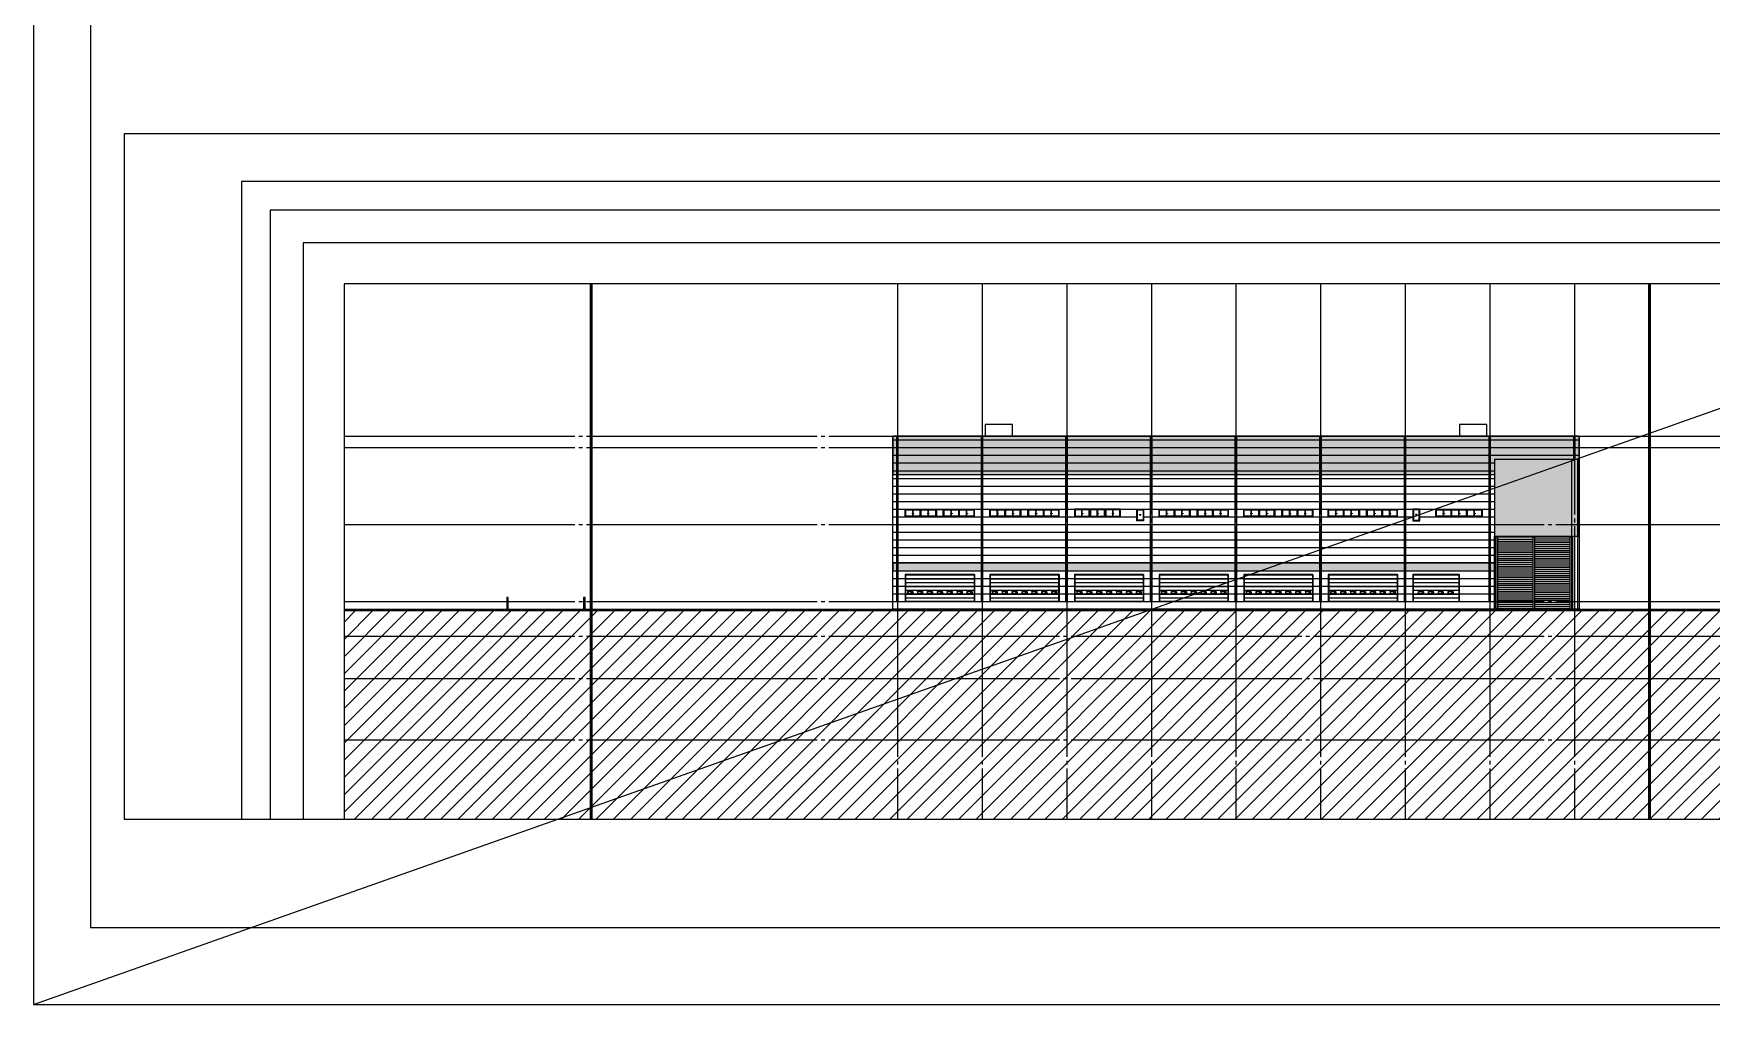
# Model space of a CAD drawing. Extents: x 152195838 to 161849066, y 365159662 to 370318102.
# Drawn here: x 161177066 to 161395176, y 365159662 to 365285900 of the extents above; entities that cross this region are included whole.
import ezdxf
from ezdxf.xclip import XClip

# ---------------------------------------------------------------- set-up
doc = ezdxf.new("R2010")
doc.units = 0
doc.header["$MEASUREMENT"] = 0
for name, pattern in [('CEN', [63, 60, -1, 1, -1]), ('DIVIDEX2', [2.5, 1, -0.5, 0, -0.5, 0, -0.5]), ('HIDDEN', [2, 1, -1]), ('계획(도시계획도로+가감속차로+부지조성)$0$y-Landschaft$0$y-Landschaft_für_Zuschnitt$0$20120914_Verkehrsflächen_Grün$0$20120628_xref - Gammel$1$3_H-GL_F1_U3 - Default$0${ Cable   Tele }', [0])]:
    doc.linetypes.add(name, pattern=pattern)
doc.layers.get('0').update_dxf_attribs({"linetype": 'CONTINUOUS'})
for name, color, linetype in [('4A.TEC CEN', 1, 'CEN'), ('4A.TEC ELE 1', 7, 'CONTINUOUS'), ('4A.TEC ELE 4', 9, 'CONTINUOUS'), ('4A.TEC LAND', 53, 'CONTINUOUS'), ('4A.TEC 벽체 3', 4, 'CONTINUOUS'), ('4WID', 4, 'CONTINUOUS'), ('ELE4', 4, 'CONTINUOUS'), ('HAT', 5, 'CONTINUOUS'), ('main-sec$0$㈜SE&C 해치 1', 250, 'CONTINUOUS'), ('WID', 4, 'CONTINUOUS'), ('㈜SE&C ELE 4', 9, 'CONTINUOUS'), ('㈜SE&C SITE', 1, 'DIVIDEX2'), ('입면', 1, 'CONTINUOUS')]:
    doc.layers.add(name, color=color, linetype=linetype)
doc.layers.add('DEFPOINT', color=135, linetype='CONTINUOUS', plot=False)

# ---------------------------------------------------------------- blocks, each defined once
blk = doc.blocks.new('sd9q7wer')
h = blk.add_hatch(color=256)
h.dxf.hatch_style = 1
edge = h.paths.add_edge_path()
edge.add_line((160280770, 365228563), (160358970, 365228563))
edge.add_line((160358970, 365228563), (160358970, 365220563))
edge.add_line((160358970, 365220563), (160369970, 365220563))
edge.add_line((160369970, 365220563), (160369970, 365232563))
edge.add_line((160369970, 365232563), (160280770, 365232563))
h = blk.add_hatch(color=256)
h.dxf.hatch_style = 1
edge = h.paths.add_edge_path()
edge.add_line((160280770, 365228563), (160358970, 365228563))
edge.add_line((160358970, 365228563), (160358970, 365220563))
edge.add_line((160358970, 365220563), (160369970, 365220563))
edge.add_line((160369970, 365220563), (160369970, 365232563))
edge.add_line((160369970, 365232563), (160280770, 365232563))
at = {"layer": 'HAT', "ltscale": 100}
h = blk.add_hatch(color=253, dxfattribs=at)
h.dxf.hatch_style = 1
h.paths.add_polyline_path([(160280770, 365228563), (160358970, 365228563), (160358970, 365220563), (160369970, 365220563), (160369970, 365233563), (160280770, 365233563)])
at = {"flags": 128}
blk.add_lwpolyline([(160280770, 365228563), (160358970, 365228563), (160358970, 365220563), (160369970, 365220563), (160369970, 365233563), (160280770, 365233563)], close=True, dxfattribs=at)
blk = doc.blocks.new('dwg39C6')
at = {"layer": '㈜SE&C ELE 4', "color": 252, "linetype": '계획(도시계획도로+가감속차로+부지조성)$0$y-Landschaft$0$y-Landschaft_für_Zuschnitt$0$20120914_Verkehrsflächen_Grün$0$20120628_xref - Gammel$1$3_H-GL_F1_U3 - Default$0${ Cable   Tele }', "ltscale": 5}
for p, q in [((0, 22000, -55000), (89200, 22000, -55000)), ((500, 1000, -55000), (500, 22500, -55000)), ((700, 1000, -55000), (700, 22500, -55000)), ((11500, 1000, -55000), (11500, 22500, -55000)), ((11700, 1000, -55000), (11700, 22500, -55000)), ((22500, 1000, -55000), (22500, 22500, -55000)), ((22700, 1000, -55000), (22700, 22500, -55000)), ((33500, 1000, -55000), (33500, 22500, -55000)), ((33700, 1000, -55000), (33700, 22500, -55000)), ((44500, 1000, -55000), (44500, 22500, -55000)), ((44700, 1000, -55000), (44700, 22500, -55000)), ((55500, 1000, -55000), (55500, 22500, -55000)), ((55700, 1000, -55000), (55700, 22500, -55000)), ((66500, 1000, -55000), (66500, 22500, -55000)), ((66700, 1000, -55000), (66700, 22500, -55000)), ((77500, 1000, -55000), (77500, 22500, -55000)), ((77700, 1000, -55000), (77700, 22500, -55000)), ((88500, 19500, -55000), (88500, 22500, -55000)), ((88700, 19500, -55000), (88700, 22500, -55000)), ((0, 21000, -55000), (89200, 21000, -55000)), ((0, 20000, -55000), (89200, 20000, -55000)), ((0, 19000, -55000), (78200, 19000, -55000)), ((0, 18000, -55000), (78200, 18000, -55000)), ((0, 17000, -55000), (78200, 17000, -55000)), ((0, 16000, -55000), (78200, 16000, -55000)), ((0, 15000, -55000), (78200, 15000, -55000)), ((0, 14000, -55000), (78200, 14000, -55000)), ((0, 13000, -55000), (78200, 13000, -55000)), ((0, 12000, -55000), (78200, 12000, -55000)), ((0, 11000, -55000), (78200, 11000, -55000)), ((0, 10000, -55000), (78200, 10000, -55000)), ((0, 9000, -55000), (78200, 9000, -55000)), ((0, 8000, -55000), (78200, 8000, -55000)), ((0, 7000, -55000), (78200, 7000, -55000)), ((0, 6000, -55000), (78200, 6000, -55000)), ((0, 5000, -55000), (78200, 5000, -55000)), ((0, 4000, -55000), (78200, 4000, -55000)), ((0, 3000, -55000), (78200, 3000, -55000)), ((0, 2000, -55000), (78200, 2000, -55000)), ((0, 1000, -55000), (78200, 1000, -55000)), ((0, 0, -55000), (78200, 0, -55000))]:
    blk.add_line(p, q, dxfattribs=at)
blk = doc.blocks.new('zw$44AB')
at = {"layer": 'DEFPOINT'}
for points in [[(194981, 0), (0, 0), (0, -66825), (194981, -66825)], [(11458, -66825), (194981, -66825), (194981, -4637), (11458, -4637)], [(14258, -66825), (194981, -66825), (194981, -7437), (14258, -7437)], [(17458, -66825), (194981, -66825), (194981, -10637), (17458, -10637)], [(21458, -66825), (194981, -66825), (194981, -14637), (21458, -14637)]]:
    blk.add_lwpolyline(points, close=True, dxfattribs=at)
blk = doc.blocks.new('zw$9E54')
at = {"color": 253}
for p, q in [((500, 9750), (5100, 9750)), ((500, 9500), (5100, 9500)), ((500, 9250), (5100, 9250)), ((500, 9000), (5100, 9000)), ((500, 8750), (5100, 8750)), ((9900, 9750), (5300, 9750)), ((9900, 9500), (5300, 9500)), ((9900, 9250), (5300, 9250)), ((9900, 9000), (5300, 9000)), ((9900, 8750), (5300, 8750)), ((500, 8500), (5100, 8500)), ((500, 8250), (5100, 8250)), ((500, 8000), (5100, 8000)), ((500, 7750), (5100, 7750)), ((500, 7500), (5100, 7500)), ((500, 7250), (5100, 7250)), ((500, 7000), (5100, 7000)), ((9900, 8500), (5300, 8500)), ((9900, 8250), (5300, 8250)), ((9900, 8000), (5300, 8000)), ((9900, 7750), (5300, 7750)), ((9900, 7500), (5300, 7500)), ((9900, 7250), (5300, 7250)), ((9900, 7000), (5300, 7000))]:
    blk.add_line(p, q, dxfattribs=at)
at = {"color": 252}
for p, q in [((500, 6750), (5100, 6750)), ((9900, 6750), (5300, 6750)), ((500, 6500), (5100, 6500)), ((500, 6250), (5100, 6250)), ((500, 6000), (5100, 6000)), ((500, 5750), (5100, 5750)), ((500, 5500), (5100, 5500)), ((500, 5250), (5100, 5250)), ((500, 5000), (5100, 5000)), ((9900, 6500), (5300, 6500)), ((9900, 6250), (5300, 6250)), ((9900, 6000), (5300, 6000)), ((9900, 5750), (5300, 5750)), ((9900, 5500), (5300, 5500)), ((9900, 5250), (5300, 5250)), ((9900, 5000), (5300, 5000))]:
    blk.add_line(p, q, dxfattribs=at)
at = {"color": 251}
for p, q in [((500, 4750), (5100, 4750)), ((500, 4500), (5100, 4500)), ((9900, 4750), (5300, 4750)), ((9900, 4500), (5300, 4500)), ((500, 4250), (5100, 4250)), ((500, 4000), (5100, 4000)), ((500, 3750), (5100, 3750)), ((500, 3500), (5100, 3500)), ((500, 3250), (5100, 3250)), ((500, 3000), (5100, 3000)), ((9900, 4250), (5300, 4250)), ((9900, 4000), (5300, 4000)), ((9900, 3750), (5300, 3750)), ((9900, 3500), (5300, 3500)), ((9900, 3250), (5300, 3250)), ((9900, 3000), (5300, 3000))]:
    blk.add_line(p, q, dxfattribs=at)
at = {"color": 250}
for p, q in [((500, 2750), (5100, 2750)), ((500, 2500), (5100, 2500)), ((500, 2250), (5100, 2250)), ((9900, 2750), (5300, 2750)), ((9900, 2500), (5300, 2500)), ((9900, 2250), (5300, 2250)), ((500, 2000), (5100, 2000)), ((500, 1750), (5100, 1750)), ((500, 1500), (5100, 1500)), ((500, 1250), (5100, 1250)), ((500, 1000), (5100, 1000)), ((500, 750), (5100, 750)), ((500, 500), (5100, 500)), ((500, 250), (5100, 250)), ((500, 0), (5100, 0)), ((9900, 2000), (5300, 2000)), ((9900, 1750), (5300, 1750)), ((9900, 1500), (5300, 1500)), ((9900, 1250), (5300, 1250)), ((9900, 1000), (5300, 1000)), ((9900, 750), (5300, 750)), ((9900, 500), (5300, 500)), ((9900, 250), (5300, 250)), ((9900, 0), (5300, 0))]:
    blk.add_line(p, q, dxfattribs=at)
at = {"layer": '4A.TEC ELE 1', "lineweight": 0, "ltscale": 15}
blk.add_line((300, 10150), (0, 10150), dxfattribs=at)
at = {"layer": '4A.TEC ELE 1'}
for p, q in [((300, 10150), (300, 150)), ((300, 10000), (10100, 10000)), ((10100, 10150), (10100, 150))]:
    blk.add_line(p, q, dxfattribs=at)
at = {"layer": '4A.TEC ELE 4'}
for p, q in [((500, 10000), (500, 150)), ((5100, 10000), (5100, 150)), ((5300, 10000), (5300, 150)), ((9900, 10000), (9900, 150))]:
    blk.add_line(p, q, dxfattribs=at)
blk = doc.blocks.new('zw$E568')
at = {"layer": 'ELE4'}
for p, q in [((25, 3500), (9025, 3500)), ((25, 3500), (25, 0)), ((25, 3500), (75, 3450)), ((8975, 3450), (75, 3450)), ((8975, 3450), (75, 3450)), ((75, 3450), (75, 0)), ((75, 3450), (8975, 3450)), ((8975, 3450), (75, 3450)), ((8975, 3450), (75, 3450)), ((8975, 2950), (75, 2950)), ((8975, 2950), (75, 2950)), ((8975, 2950), (75, 2950)), ((8975, 2450), (75, 2450)), ((8975, 2450), (75, 2450)), ((8975, 2450), (75, 2450)), ((8975, 3450), (9025, 3500)), ((8975, 3450), (8975, 0)), ((9025, 3500), (9025, 0)), ((25, 0), (9025, 0)), ((8975, 1950), (75, 1950)), ((8975, 1950), (75, 1950)), ((8975, 1450), (75, 1450)), ((8975, 1450), (75, 1450)), ((8975, 950), (75, 950)), ((8975, 950), (75, 950)), ((8975, 450), (75, 450))]:
    blk.add_line(p, q, dxfattribs=at)
at = {"layer": 'WID', "color": 8}
for p, q in [((329, 1237), (329, 1087)), ((354, 1237), (354, 1087)), ((919, 1317), (409, 1317)), ((919, 1292), (409, 1292)), ((919, 1032), (409, 1032)), ((919, 1007), (409, 1007)), ((554, 1238), (439, 1129)), ((553, 1215), (481, 1146)), ((554, 1197), (519, 1161)), ((974, 1237), (974, 1087)), ((999, 1237), (999, 1087)), ((1616, 1237), (1616, 1087)), ((1641, 1237), (1641, 1087)), ((2206, 1317), (1696, 1317)), ((2206, 1292), (1696, 1292)), ((2206, 1032), (1696, 1032)), ((2206, 1007), (1696, 1007)), ((1841, 1238), (1726, 1129)), ((1840, 1215), (1768, 1146)), ((1841, 1197), (1806, 1161)), ((2261, 1237), (2261, 1087)), ((2286, 1237), (2286, 1087)), ((2903, 1237), (2903, 1087)), ((2928, 1237), (2928, 1087)), ((3493, 1317), (2983, 1317)), ((3493, 1292), (2983, 1292)), ((3493, 1032), (2983, 1032)), ((3493, 1007), (2983, 1007)), ((3128, 1238), (3013, 1129)), ((3127, 1215), (3055, 1146)), ((3128, 1197), (3093, 1161)), ((3548, 1237), (3548, 1087)), ((3573, 1237), (3573, 1087)), ((4190, 1237), (4190, 1087)), ((4215, 1237), (4215, 1087)), ((4780, 1317), (4270, 1317)), ((4780, 1292), (4270, 1292)), ((4780, 1032), (4270, 1032)), ((4780, 1007), (4270, 1007)), ((4415, 1238), (4300, 1129)), ((4414, 1215), (4342, 1146)), ((4415, 1197), (4380, 1161)), ((4835, 1237), (4835, 1087)), ((4860, 1237), (4860, 1087)), ((5477, 1237), (5477, 1087)), ((5502, 1237), (5502, 1087)), ((6067, 1317), (5557, 1317)), ((6067, 1292), (5557, 1292)), ((6067, 1032), (5557, 1032)), ((6067, 1007), (5557, 1007)), ((5701, 1238), (5587, 1129)), ((5701, 1215), (5629, 1146)), ((5702, 1197), (5667, 1161)), ((6122, 1237), (6122, 1087)), ((6147, 1237), (6147, 1087)), ((6764, 1237), (6764, 1087)), ((6789, 1237), (6789, 1087)), ((7354, 1317), (6844, 1317)), ((7354, 1292), (6844, 1292)), ((7354, 1032), (6844, 1032)), ((7354, 1007), (6844, 1007)), ((6988, 1238), (6874, 1129)), ((6988, 1215), (6916, 1146)), ((6989, 1197), (6954, 1161)), ((7409, 1237), (7409, 1087)), ((7434, 1237), (7434, 1087)), ((8051, 1237), (8051, 1087)), ((8076, 1237), (8076, 1087)), ((8641, 1317), (8131, 1317)), ((8641, 1292), (8131, 1292)), ((8641, 1032), (8131, 1032)), ((8641, 1007), (8131, 1007)), ((8275, 1238), (8161, 1129)), ((8275, 1215), (8203, 1146)), ((8276, 1197), (8241, 1161)), ((8696, 1237), (8696, 1087)), ((8721, 1237), (8721, 1087))]:
    blk.add_line(p, q, dxfattribs=at)
for centre, radius, start, end in [((409, 1237), 80, 90, 180), ((409, 1087), 80, 180, 270), ((409, 1237), 55, 90, 180), ((409, 1087), 55, 180, 270), ((919, 1237), 80, 0, 90), ((919, 1237), 55, 0, 90), ((919, 1087), 80, 270, 0), ((919, 1087), 55, 270, 0), ((1696, 1237), 80, 90, 180), ((1696, 1087), 80, 180, 270), ((1696, 1237), 55, 90, 180), ((1696, 1087), 55, 180, 270), ((2206, 1237), 80, 0, 90), ((2206, 1237), 55, 0, 90), ((2206, 1087), 55, 270, 0), ((2206, 1087), 80, 270, 0), ((2983, 1237), 80, 90, 180), ((2983, 1087), 80, 180, 270), ((2983, 1237), 55, 90, 180), ((2983, 1087), 55, 180, 270), ((3493, 1237), 80, 0, 90), ((3493, 1237), 55, 0, 90), ((3493, 1087), 55, 270, 0), ((3493, 1087), 80, 270, 0), ((4270, 1237), 80, 90, 180), ((4270, 1087), 80, 180, 270), ((4270, 1237), 55, 90, 180), ((4270, 1087), 55, 180, 270), ((4780, 1237), 80, 0, 90), ((4780, 1237), 55, 0, 90), ((4780, 1087), 55, 270, 0), ((4780, 1087), 80, 270, 0), ((5557, 1237), 80, 90, 180), ((5557, 1087), 80, 180, 270), ((5557, 1237), 55, 90, 180), ((5557, 1087), 55, 180, 270), ((6067, 1237), 80, 0, 90), ((6067, 1237), 55, 0, 90), ((6067, 1087), 55, 270, 0), ((6067, 1087), 80, 270, 0), ((6844, 1237), 80, 90, 180), ((6844, 1087), 80, 180, 270), ((6844, 1237), 55, 90, 180), ((6844, 1087), 55, 180, 270), ((7354, 1237), 80, 0, 90), ((7354, 1237), 55, 0, 90), ((7354, 1087), 55, 270, 0), ((7354, 1087), 80, 270, 0), ((8131, 1237), 80, 90, 180), ((8131, 1087), 80, 180, 270), ((8131, 1237), 55, 90, 180), ((8131, 1087), 55, 180, 270), ((8641, 1237), 80, 0, 90), ((8641, 1237), 55, 0, 90), ((8641, 1087), 80, 270, 0), ((8641, 1087), 55, 270, 0)]:
    blk.add_arc(centre, radius, start, end, dxfattribs=at)
blk = doc.blocks.new('dwg33EB')
at = {"layer": 'ELE4'}
for p, q in [((66000, 4500, 0), (66000, 1000, 0)), ((72000, 4500, 0), (66000, 4500, 0)), ((66050, 4450, 0), (66000, 4500, 0)), ((66050, 4450, 0), (71950, 4450, 0)), ((66050, 4450, 0), (71950, 4450, 0)), ((71950, 4450, 0), (66050, 4450, 0)), ((66050, 4450, 0), (66050, 1000, 0)), ((66050, 4450, 0), (71950, 4450, 0)), ((66050, 4450, 0), (71950, 4450, 0)), ((72000, 4500, 0), (71950, 4450, 0)), ((71950, 4450, 0), (71950, 1000, 0)), ((72000, 4500, 0), (72000, 1000, 0)), ((66050, 3950, 0), (71950, 3950, 0)), ((66050, 3950, 0), (71950, 3950, 0)), ((66050, 3950, 0), (71950, 3950, 0)), ((66050, 3450, 0), (71950, 3450, 0)), ((66050, 3450, 0), (71950, 3450, 0)), ((66050, 3450, 0), (71950, 3450, 0)), ((66050, 2950, 0), (71950, 2950, 0)), ((66050, 2950, 0), (71950, 2950, 0)), ((66050, 2450, 0), (71950, 2450, 0)), ((66050, 2450, 0), (71950, 2450, 0)), ((66050, 1950, 0), (71950, 1950, 0)), ((66050, 1950, 0), (71950, 1950, 0)), ((66050, 1450, 0), (71950, 1450, 0)), ((66050, 1450, 0), (71950, 1450, 0))]:
    blk.add_line(p, q, dxfattribs=at)
at = {"layer": 'WID', "color": 8}
for p, q in [((66699, 2237, 0), (66699, 2087, 0)), ((66724, 2237, 0), (66724, 2087, 0)), ((66779, 2317, 0), (67289, 2317, 0)), ((66779, 2292, 0), (67289, 2292, 0)), ((67144, 2238, 0), (67259, 2129, 0)), ((67144, 2197, 0), (67179, 2161, 0)), ((67145, 2215, 0), (67217, 2146, 0)), ((67344, 2237, 0), (67344, 2087, 0)), ((67369, 2237, 0), (67369, 2087, 0)), ((67986, 2237, 0), (67986, 2087, 0)), ((68011, 2237, 0), (68011, 2087, 0)), ((68066, 2317, 0), (68576, 2317, 0)), ((68066, 2292, 0), (68576, 2292, 0)), ((68431, 2238, 0), (68546, 2129, 0)), ((68431, 2197, 0), (68466, 2161, 0)), ((68432, 2215, 0), (68504, 2146, 0)), ((68631, 2237, 0), (68631, 2087, 0)), ((68656, 2237, 0), (68656, 2087, 0)), ((69273, 2237, 0), (69273, 2087, 0)), ((69298, 2237, 0), (69298, 2087, 0)), ((69353, 2317, 0), (69863, 2317, 0)), ((69353, 2292, 0), (69863, 2292, 0)), ((69718, 2238, 0), (69833, 2129, 0)), ((69718, 2197, 0), (69753, 2161, 0)), ((69719, 2215, 0), (69791, 2146, 0)), ((69918, 2237, 0), (69918, 2087, 0)), ((69943, 2237, 0), (69943, 2087, 0)), ((70560, 2237, 0), (70560, 2087, 0)), ((70585, 2237, 0), (70585, 2087, 0)), ((70640, 2317, 0), (71150, 2317, 0)), ((70640, 2292, 0), (71150, 2292, 0)), ((71005, 2238, 0), (71120, 2129, 0)), ((71005, 2197, 0), (71040, 2161, 0)), ((71006, 2215, 0), (71078, 2146, 0)), ((71205, 2237, 0), (71205, 2087, 0)), ((71230, 2237, 0), (71230, 2087, 0)), ((66779, 2032, 0), (67289, 2032, 0)), ((66779, 2007, 0), (67289, 2007, 0)), ((68066, 2032, 0), (68576, 2032, 0)), ((68066, 2007, 0), (68576, 2007, 0)), ((69353, 2032, 0), (69863, 2032, 0)), ((69353, 2007, 0), (69863, 2007, 0)), ((70640, 2032, 0), (71150, 2032, 0)), ((70640, 2007, 0), (71150, 2007, 0))]:
    blk.add_line(p, q, dxfattribs=at)
for centre, radius, start, end in [((66779, 2237, 0), 80, 90, 180), ((66779, 2237, 0), 55, 90, 180), ((67289, 2237, 0), 80, 0, 90), ((67289, 2237, 0), 55, 0, 90), ((68066, 2237, 0), 80, 90, 180), ((68066, 2237, 0), 55, 90, 180), ((68576, 2237, 0), 80, 0, 90), ((68576, 2237, 0), 55, 0, 90), ((69353, 2237, 0), 80, 90, 180), ((69353, 2237, 0), 55, 90, 180), ((69863, 2237, 0), 80, 0, 90), ((69863, 2237, 0), 55, 0, 90), ((70640, 2237, 0), 80, 90, 180), ((70640, 2237, 0), 55, 90, 180), ((71150, 2237, 0), 80, 0, 90), ((71150, 2237, 0), 55, 0, 90), ((66779, 2087, 0), 80, 180, 270), ((66779, 2087, 0), 55, 180, 270), ((67289, 2087, 0), 80, 270, 0), ((67289, 2087, 0), 55, 270, 0), ((68066, 2087, 0), 80, 180, 270), ((68066, 2087, 0), 55, 180, 270), ((68576, 2087, 0), 55, 270, 0), ((68576, 2087, 0), 80, 270, 0), ((69353, 2087, 0), 80, 180, 270), ((69353, 2087, 0), 55, 180, 270), ((69863, 2087, 0), 55, 270, 0), ((69863, 2087, 0), 80, 270, 0), ((70640, 2087, 0), 80, 180, 270), ((70640, 2087, 0), 55, 180, 270), ((71150, 2087, 0), 55, 270, 0), ((71150, 2087, 0), 80, 270, 0)]:
    blk.add_arc(centre, radius, start, end, dxfattribs=at)
at = {"lineweight": 0, "xscale": -1}
for p in [(9025, 1000, 0), (20025, 1000, 0), (31025, 1000, 0), (42025, 1000, 0), (53025, 1000, 0), (64025, 1000, 0)]:
    blk.add_blockref('zw$E568', p, dxfattribs=at)
blk = doc.blocks.new('zw$364D')
blk.add_wipeout([(0, 1000), (9000, 1000), (9000, 0), (0, 0)]).translate(0, 0, 11250).dxf.layer = '㈜SE&C ELE 4'
at = {"layer": '4WID'}
for p, q in [((0, 0, 11250), (0, 1000, 11250)), ((0, 1000, 11250), (2000, 1000, 11250)), ((2000, 0, 11250), (0, 0, 11250)), ((30, 30, 11250), (30, 970, 11250)), ((30, 970, 11250), (1970, 970, 11250)), ((1970, 30, 11250), (30, 30, 11250)), ((975, 80, 11250), (975, 920, 11250)), ((1025, 30, 11250), (1025, 970, 11250)), ((1025, 920, 11250), (1920, 920, 11250)), ((1920, 80, 11250), (1025, 80, 11250)), ((1920, 920, 11250), (1920, 80, 11250)), ((1970, 970, 11250), (1970, 30, 11250)), ((1970, 970, 11250), (1970, 30, 11250)), ((2000, 1000, 11250), (2000, 0, 11250)), ((2000, 0, 11250), (2000, 1000, 11250)), ((2000, 1000, 11250), (4000, 1000, 11250)), ((4000, 0, 11250), (2000, 0, 11250)), ((2030, 30, 11250), (2030, 970, 11250)), ((2030, 970, 11250), (3970, 970, 11250)), ((3970, 30, 11250), (2030, 30, 11250)), ((2975, 80, 11250), (2975, 920, 11250)), ((3025, 30, 11250), (3025, 970, 11250)), ((3025, 920, 11250), (3920, 920, 11250)), ((3920, 80, 11250), (3025, 80, 11250)), ((3920, 920, 11250), (3920, 80, 11250)), ((3970, 970, 11250), (3970, 30, 11250)), ((3970, 970, 11250), (3970, 30, 11250)), ((4000, 0), (4000, 1000, 11250)), ((4000, 1000, 11250), (5000, 1000, 11250)), ((5000, 0, 11250), (5000, 1000, 11250)), ((5000, 1000, 11250), (7000, 1000, 11250)), ((5000, 30), (5000, 970)), ((7000, 0, 11250), (5000, 0, 11250)), ((5030, 970, 11250), (6970, 970, 11250)), ((5030, 970, 11250), (5030, 30, 11250)), ((6970, 30, 11250), (5030, 30, 11250)), ((5975, 80, 11250), (5975, 920, 11250)), ((6025, 30, 11250), (6025, 970, 11250)), ((6025, 920, 11250), (6920, 920, 11250)), ((6920, 80, 11250), (6025, 80, 11250)), ((6920, 920, 11250), (6920, 80, 11250)), ((6970, 970, 11250), (6970, 30, 11250)), ((6970, 970, 11250), (6970, 30, 11250)), ((7000, 1000, 11250), (7000, 0, 11250)), ((7000, 0, 11250), (7000, 1000, 11250)), ((7000, 1000, 11250), (9000, 1000, 11250)), ((9000, 0, 11250), (7000, 0, 11250)), ((7030, 30, 11250), (7030, 970, 11250)), ((7030, 970, 11250), (8970, 970, 11250)), ((8970, 30, 11250), (7030, 30, 11250)), ((7975, 80, 11250), (7975, 920, 11250)), ((8025, 30, 11250), (8025, 970, 11250)), ((8025, 920, 11250), (8920, 920, 11250)), ((8920, 80, 11250), (8025, 80, 11250)), ((8920, 920, 11250), (8920, 80, 11250)), ((8970, 970, 11250), (8970, 30, 11250)), ((8970, 970, 11250), (8970, 30, 11250)), ((9000, 0), (9000, 1000, 11250)), ((5000, 0), (4000, 0))]:
    blk.add_line(p, q, dxfattribs=at)
at = {"layer": '4WID', "color": 8}
for p, q in [((906, 490, 11250), (906, 405, 11250)), ((949, 447, 11250), (906, 490, 11250)), ((949, 447, 11250), (906, 405, 11250)), ((1051, 447, 11250), (1094, 490, 11250)), ((1051, 447, 11250), (1094, 405, 11250)), ((1094, 490, 11250), (1094, 405, 11250)), ((2906, 490, 11250), (2906, 405, 11250)), ((2949, 447, 11250), (2906, 490, 11250)), ((2949, 447, 11250), (2906, 405, 11250)), ((3051, 447, 11250), (3094, 490, 11250)), ((3051, 447, 11250), (3094, 405, 11250)), ((3094, 490, 11250), (3094, 405, 11250)), ((5906, 490, 11250), (5906, 405, 11250)), ((5949, 447, 11250), (5906, 490, 11250)), ((5949, 447, 11250), (5906, 405, 11250)), ((6051, 447, 11250), (6094, 490, 11250)), ((6051, 447, 11250), (6094, 405, 11250)), ((6094, 490, 11250), (6094, 405, 11250)), ((7906, 490, 11250), (7906, 405, 11250)), ((7949, 447, 11250), (7906, 490, 11250)), ((7949, 447, 11250), (7906, 405, 11250)), ((8051, 447, 11250), (8094, 490, 11250)), ((8051, 447, 11250), (8094, 405, 11250)), ((8094, 490, 11250), (8094, 405, 11250))]:
    blk.add_line(p, q, dxfattribs=at)
at = {"layer": '4WID', "elevation": 11250}
for points in [[(975, 80), (80, 80), (80, 920), (975, 920)], [(2975, 80), (2080, 80), (2080, 920), (2975, 920)], [(5975, 80), (5080, 80), (5080, 920), (5975, 920)], [(7975, 80), (7080, 80), (7080, 920), (7975, 920)]]:
    blk.add_lwpolyline(points, dxfattribs=at)
at = {"layer": '4WID'}
for points in [[(5000, 970), (4000, 970), (4000, 30), (5000, 30)], [(4950, 920), (4050, 920), (4050, 80), (4950, 80)]]:
    blk.add_lwpolyline(points, close=True, dxfattribs=at)
blk = doc.blocks.new('zw$B263')
blk.add_wipeout([(0, 1000), (6000, 1000), (6000, 0), (0, 0)]).dxf.layer = '㈜SE&C ELE 4'
at = {"layer": '4WID'}
for p, q in [((0, 0), (0, 1000)), ((0, 1000), (2000, 1000)), ((2000, 0), (0, 0)), ((30, 30), (30, 970)), ((30, 970), (1970, 970)), ((1970, 30), (30, 30)), ((975, 80), (975, 920)), ((1025, 30), (1025, 970)), ((1025, 920), (1920, 920)), ((1920, 80), (1025, 80)), ((1920, 920), (1920, 80)), ((1970, 970), (1970, 30)), ((1970, 970), (1970, 30)), ((2000, 1000), (2000, 0)), ((2000, 0), (2000, 1000)), ((2000, 1000), (4000, 1000)), ((4000, 0), (2000, 0)), ((2030, 30), (2030, 970)), ((2030, 970), (3970, 970)), ((3970, 30), (2030, 30)), ((2975, 80), (2975, 920)), ((3025, 30), (3025, 970)), ((3025, 920), (3920, 920)), ((3920, 80), (3025, 80)), ((3920, 920), (3920, 80)), ((3970, 970), (3970, 30)), ((3970, 970), (3970, 30)), ((4000, 1000), (4000, 0)), ((4000, 0), (4000, 1000)), ((4000, 1000), (6000, 1000)), ((6000, 0), (4000, 0)), ((4030, 30), (4030, 970)), ((4030, 970), (5970, 970)), ((5970, 30), (4030, 30)), ((4975, 80), (4975, 920)), ((5025, 30), (5025, 970)), ((5025, 920), (5920, 920)), ((5920, 80), (5025, 80)), ((5920, 920), (5920, 80)), ((5970, 970), (5970, 30)), ((5970, 970), (5970, 30)), ((6000, 1000), (6000, 0))]:
    blk.add_line(p, q, dxfattribs=at)
at = {"layer": '4WID', "color": 8}
for p, q in [((906, 490), (906, 405)), ((949, 447), (906, 490)), ((949, 447), (906, 405)), ((1051, 447), (1094, 490)), ((1051, 447), (1094, 405)), ((1094, 490), (1094, 405)), ((2906, 490), (2906, 405)), ((2949, 447), (2906, 490)), ((2949, 447), (2906, 405)), ((3051, 447), (3094, 490)), ((3051, 447), (3094, 405)), ((3094, 490), (3094, 405)), ((4906, 490), (4906, 405)), ((4949, 447), (4906, 490)), ((4949, 447), (4906, 405)), ((5051, 447), (5094, 490)), ((5051, 447), (5094, 405)), ((5094, 490), (5094, 405))]:
    blk.add_line(p, q, dxfattribs=at)
at = {"layer": '4WID'}
for points in [[(975, 80), (80, 80), (80, 920), (975, 920)], [(2975, 80), (2080, 80), (2080, 920), (2975, 920)], [(4975, 80), (4080, 80), (4080, 920), (4975, 920)]]:
    blk.add_lwpolyline(points, dxfattribs=at)
blk = doc.blocks.new('zw$CFFE')
at = {"linetype": 'Continuous'}
blk.add_wipeout([(900, 0), (0, 0), (0, 1500), (900, 1500)], dxfattribs=at)
h = blk.add_hatch(color=10)
edge = h.paths.add_edge_path()
edge.add_ellipse((129, 127), major_axis=(25, 0), ratio=1, start_angle=0, end_angle=360)
blk.add_hatch(color=10).paths.add_polyline_path([(450, 635), (350, 808), (550, 808)])
at = {"color": 10, "flags": 128}
blk.add_lwpolyline([(450, 635), (350, 808), (550, 808)], close=True, dxfattribs=at)
at = {"color": 10}
blk.add_circle((129, 127), 25, dxfattribs=at)
at = {"layer": '4WID'}
for p, q in [((0, 0), (0, 1500)), ((0, 1500), (900, 1500)), ((900, 0), (0, 0)), ((30, 30), (30, 1470)), ((30, 1470), (870, 1470)), ((870, 30), (30, 30)), ((820, 1420), (820, 80)), ((870, 1470), (870, 30)), ((870, 1470), (870, 30)), ((900, 1500), (900, 0))]:
    blk.add_line(p, q, dxfattribs=at)
blk.add_lwpolyline([(820, 80), (80, 80), (80, 1420), (820, 1420)], dxfattribs=at)

msp = doc.modelspace()

# ---------------------------------------------------------------- hatches: boundary and pattern name
h = msp.add_hatch(color=253)
h.dxf.hatch_style = 1
h.paths.add_polyline_path([(161288770, 365216063), (161366970, 365216063), (161366970, 365217063), (161288770, 365217063)])
at = {"layer": 'main-sec$0$㈜SE&C 해치 1'}
h = msp.add_hatch(dxfattribs=at)
h.set_pattern_fill('ANSI31', color=251, scale=500, angle=270, style=0)
h.set_pattern_definition([(225, (153972782.4, 375220275.5), (-1122.53202, 1122.53202), [])])
h.paths.add_polyline_path([(161448799, 365183762), (161448799, 365210863), (161217434, 365210863), (161217434, 365183762)])

# ---------------------------------------------------------------- linework, layer by layer
for points in [[(161304310, 365233563), (161304310, 365235063), (161300770, 365235063), (161300770, 365233563)], [(161365970, 365233563), (161365970, 365235063), (161362430, 365235063), (161362430, 365233563)]]:
    msp.add_lwpolyline(points)
for points in [[(161238570, 365211063), (161238770, 365211063), (161238770, 365212563), (161238570, 365212563)], [(161248570, 365211063), (161248770, 365211063), (161248770, 365212563), (161248570, 365212563)]]:
    msp.add_lwpolyline(points, close=True)
at = {"layer": '4A.TEC CEN', "color": 8, "ltscale": 500}
for p, q in [((161289370, 365253346), (161289370, 365183762)), ((161300370, 365253346), (161300370, 365183762)), ((161311370, 365253346), (161311370, 365183762)), ((161322370, 365253346), (161322370, 365183762)), ((161333370, 365253346), (161333370, 365183762)), ((161344370, 365253346), (161344370, 365183762)), ((161355370, 365253346), (161355370, 365183762)), ((161366370, 365253346), (161366370, 365183762)), ((161377370, 365253346), (161377370, 365183762)), ((161217434, 365233563), (161448799, 365233563)), ((161217434, 365232063), (161448799, 365232063)), ((161217434, 365222063), (161448799, 365222063)), ((161217434, 365212063), (161448799, 365212063)), ((161217434, 365207563), (161448799, 365207563)), ((161217434, 365202063), (161448799, 365202063)), ((161217434, 365194063), (161448799, 365194063))]:
    msp.add_line(p, q, dxfattribs=at)
msp.add_lwpolyline([(161217434, 365211063), (161448799, 365211063)], dxfattribs=at)
at = {"layer": '4A.TEC LAND', "linetype": 'Continuous'}
for points in [[(161217434, 365211063), (161448799, 365211063)], [(161217434, 365210963), (161448799, 365210963)], [(161217434, 365210863), (161448799, 365210863)], [(161217434, 365210863), (161448799, 365210863)]]:
    msp.add_lwpolyline(points, dxfattribs=at)
at = {"layer": '4A.TEC 벽체 3', "linetype": 'Continuous'}
for p, q in [((161366970, 365230563), (161366970, 365211063)), ((161366970, 365230563), (161377970, 365230563)), ((161376970, 365230563), (161376970, 365211063)), ((161377770, 365230563), (161377770, 365211063)), ((161288770, 365217063), (161366970, 365217063)), ((161288770, 365216063), (161366970, 365216063))]:
    msp.add_line(p, q, dxfattribs=at)
at = {"layer": '4A.TEC 벽체 3', "linetype": 'Continuous', "flags": 128}
msp.add_lwpolyline([(161377970, 365230563), (161377970, 365211063), (161288770, 365211063), (161288770, 365233563), (161377970, 365233563), (161377970, 365230563), (161377970, 365222563), (161377970, 365230563)], dxfattribs=at)
at = {"layer": '4A.TEC 벽체 3', "linetype": 'Continuous'}
msp.add_lwpolyline([(161288770, 365216063), (161366970, 365216063), (161366970, 365217063), (161288770, 365217063)], close=True, dxfattribs=at)
at = {"layer": 'DEFPOINT', "color": 5}
msp.add_lwpolyline([(161177066, 365159662), (161513066, 365159662), (161513066, 365397262), (161177066, 365397262)], close=True, dxfattribs=at)
at = {"layer": 'DEFPOINT'}
msp.add_lwpolyline([(161474066, 365387662), (161184466, 365387662), (161184466, 365169662), (161474066, 365169662)], close=True, dxfattribs=at)
msp.add_lwpolyline([(161217434, 365210863), (161448799, 365210863)], dxfattribs=at)
at = {"layer": '㈜SE&C SITE', "color": 10, "linetype": 'HIDDEN', "ltscale": 800, "const_width": 400}
for points in [[(161249549, 365183762), (161249549, 365253346)], [(161387118, 365183762), (161387118, 365253346)]]:
    msp.add_lwpolyline(points, dxfattribs=at)

# ---------------------------------------------------------------- block references
for name, p in [('sd9q7wer', (1008000, 0)), ('dwg39C6', (161288770, 365211063)), ('dwg33EB', (161290370, 365211063, -11249))]:
    msp.add_blockref(name, p)
at = {"layer": 'DEFPOINT', "xscale": 1.333333333333333, "yscale": 1.333333333333333, "zscale": 1.333333333333333}
msp.add_blockref('zw$44AB', (161188824, 365272862), dxfattribs=at)
at = {"layer": '㈜SE&C ELE 4'}
ref = msp.add_blockref('zw$9E54', (161377270, 365210413), dxfattribs=dict(at, xscale=-1))
XClip(ref).set_block_clipping_path([(150, 650.0000002384), (10300, 10150.0000006557)])

# ---------------------------------------------------------------- next in the draw order: block references
at = {"layer": '㈜SE&C ELE 4', "rotation": 360}
for p in [(161290370, 365223063, -11250), (161301370, 365223063, -11250), (161323370, 365223063, -11250), (161334370, 365223063, -11250), (161345370, 365223063, -11250)]:
    msp.add_blockref('zw$364D', p, dxfattribs=at)
at = {"layer": '㈜SE&C ELE 4', "xscale": -1}
msp.add_blockref('zw$B263', (161318370, 365223063, -55000), dxfattribs=at)
at = {"layer": '㈜SE&C ELE 4'}
msp.add_blockref('zw$B263', (161359370, 365223063, -55000), dxfattribs=at)
at = {"layer": '입면'}
msp.add_blockref('zw$CFFE', (161320470, 365222563, -55000), dxfattribs=at)
at = {"layer": '입면', "xscale": -1}
msp.add_blockref('zw$CFFE', (161357270, 365222563, -55000), dxfattribs=at)

# ---------------------------------------------------------------- next in the draw order: linework, layer by layer
msp.add_line((161177066, 365159662), (161849066, 365397262))

doc.saveas('drawing.dxf')
